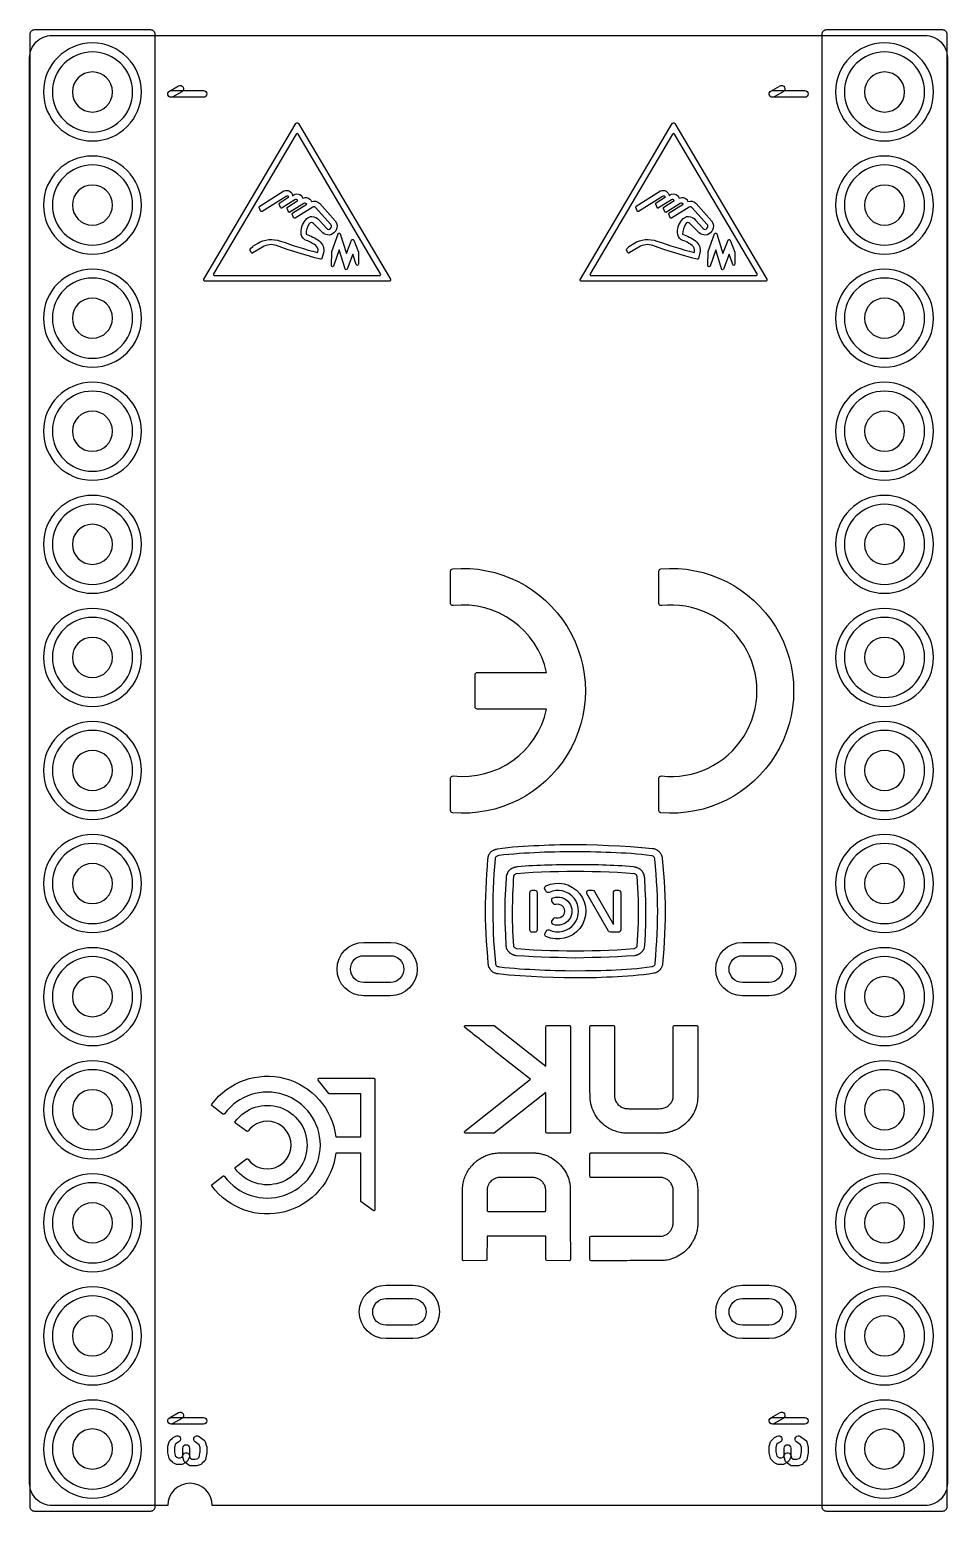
# Model space of a CAD drawing. Extents: x 0 to 20.6, y -0.1 to 33.2.
import ezdxf

# ---------------------------------------------------------------- set-up
doc = ezdxf.new("R2010")
doc.units = 0
for name, color, linetype in [('HOLE_1_4', 7, 'CONTINUOUS'), ('NC_Resist-B', 111, 'CONTINUOUS'), ('NC_Symbol-B', 140, 'CONTINUOUS'), ('OUTLINE', 7, 'CONTINUOUS')]:
    doc.layers.add(name, color=color, linetype=linetype)

msp = doc.modelspace()

# ---------------------------------------------------------------- linework, layer by layer
at = {"layer": 'HOLE_1_4'}
for points in [[(1.86, 31.75, 1), (0.96, 31.75, 1), (1.86, 31.75)], [(19.64, 31.75, 1), (18.74, 31.75, 1), (19.64, 31.75)], [(1.86, 29.21, 1), (0.96, 29.21, 1), (1.86, 29.21)], [(19.64, 29.21, 1), (18.74, 29.21, 1), (19.64, 29.21)], [(1.86, 26.67, 1), (0.96, 26.67, 1), (1.86, 26.67)], [(19.64, 26.67, 1), (18.74, 26.67, 1), (19.64, 26.67)], [(1.86, 24.13, 1), (0.96, 24.13, 1), (1.86, 24.13)], [(19.64, 24.13, 1), (18.74, 24.13, 1), (19.64, 24.13)], [(1.86, 21.59, 1), (0.96, 21.59, 1), (1.86, 21.59)], [(19.64, 21.59, 1), (18.74, 21.59, 1), (19.64, 21.59)], [(1.86, 19.05, 1), (0.96, 19.05, 1), (1.86, 19.05)], [(19.64, 19.05, 1), (18.74, 19.05, 1), (19.64, 19.05)], [(1.86, 16.51, 1), (0.96, 16.51, 1), (1.86, 16.51)], [(19.64, 16.51, 1), (18.74, 16.51, 1), (19.64, 16.51)], [(1.86, 13.97, 1), (0.96, 13.97, 1), (1.86, 13.97)], [(19.64, 13.97, 1), (18.74, 13.97, 1), (19.64, 13.97)], [(7.5, 11.75, -1), (7.5, 12.35), (8.1, 12.35, -1), (8.1, 11.75)], [(16, 11.75, -1), (16, 12.35), (16.6, 12.35, -1), (16.6, 11.75)], [(1.86, 11.43, 1), (0.96, 11.43, 1), (1.86, 11.43)], [(19.64, 11.43, 1), (18.74, 11.43, 1), (19.64, 11.43)], [(1.86, 8.89, 1), (0.96, 8.89, 1), (1.86, 8.89)], [(19.64, 8.89, 1), (18.74, 8.89, 1), (19.64, 8.89)], [(1.86, 6.35, 1), (0.96, 6.35, 1), (1.86, 6.35)], [(19.64, 6.35, 1), (18.74, 6.35, 1), (19.64, 6.35)], [(8, 4.05, -1), (8, 4.65), (8.6, 4.65, -1), (8.6, 4.05)], [(16, 4.05, -1), (16, 4.65), (16.6, 4.65, -1), (16.6, 4.05)], [(1.86, 3.81, 1), (0.96, 3.81, 1), (1.86, 3.81)], [(19.64, 3.81, 1), (18.74, 3.81, 1), (19.64, 3.81)], [(1.86, 1.27, 1), (0.96, 1.27, 1), (1.86, 1.27)], [(19.64, 1.27, 1), (18.74, 1.27, 1), (19.64, 1.27)]]:
    msp.add_lwpolyline(points, format="xyb", close=True, dxfattribs=at)
at = {"layer": 'NC_Resist-B'}
for points in [[(2.31, 31.75, 1), (0.51, 31.75, 1), (2.31, 31.75)], [(20.09, 31.75, 1), (18.29, 31.75, 1), (20.09, 31.75)], [(2.31, 29.21, 1), (0.51, 29.21, 1), (2.31, 29.21)], [(20.09, 29.21, 1), (18.29, 29.21, 1), (20.09, 29.21)], [(2.31, 26.67, 1), (0.51, 26.67, 1), (2.31, 26.67)], [(20.09, 26.67, 1), (18.29, 26.67, 1), (20.09, 26.67)], [(2.31, 24.13, 1), (0.51, 24.13, 1), (2.31, 24.13)], [(20.09, 24.13, 1), (18.29, 24.13, 1), (20.09, 24.13)], [(2.31, 21.59, 1), (0.51, 21.59, 1), (2.31, 21.59)], [(20.09, 21.59, 1), (18.29, 21.59, 1), (20.09, 21.59)], [(2.31, 19.05, 1), (0.51, 19.05, 1), (2.31, 19.05)], [(20.09, 19.05, 1), (18.29, 19.05, 1), (20.09, 19.05)], [(2.31, 16.51, 1), (0.51, 16.51, 1), (2.31, 16.51)], [(20.09, 16.51, 1), (18.29, 16.51, 1), (20.09, 16.51)], [(2.31, 13.97, 1), (0.51, 13.97, 1), (2.31, 13.97)], [(20.09, 13.97, 1), (18.29, 13.97, 1), (20.09, 13.97)], [(8.1, 12.65, -1), (8.1, 11.45), (7.5, 11.45, -1), (7.5, 12.65)], [(16.6, 12.65, -1), (16.6, 11.45), (16, 11.45, -1), (16, 12.65)], [(2.31, 11.43, 1), (0.51, 11.43, 1), (2.31, 11.43)], [(20.09, 11.43, 1), (18.29, 11.43, 1), (20.09, 11.43)], [(2.31, 8.89, 1), (0.51, 8.89, 1), (2.31, 8.89)], [(20.09, 8.89, 1), (18.29, 8.89, 1), (20.09, 8.89)], [(2.31, 6.35, 1), (0.51, 6.35, 1), (2.31, 6.35)], [(20.09, 6.35, 1), (18.29, 6.35, 1), (20.09, 6.35)], [(2.31, 3.81, 1), (0.51, 3.81, 1), (2.31, 3.81)], [(8.6, 4.95, -1), (8.6, 3.75), (8, 3.75, -1), (8, 4.95)], [(16.6, 4.95, -1), (16.6, 3.75), (16, 3.75, -1), (16, 4.95)], [(20.09, 3.81, 1), (18.29, 3.81, 1), (20.09, 3.81)], [(2.31, 1.27, 1), (0.51, 1.27, 1), (2.31, 1.27)], [(20.09, 1.27, 1), (18.29, 1.27, 1), (20.09, 1.27)]]:
    msp.add_lwpolyline(points, format="xyb", close=True, dxfattribs=at)
at = {"layer": 'NC_Symbol-B'}
for points in [[(2.81, -0.03, -0.414214), (2.71, -0.13), (0.11, -0.13, -0.414214), (0.01, -0.03), (0.01, 33.05, -0.414214), (0.11, 33.15), (2.71, 33.15, -0.414214), (2.81, 33.05)], [(20.59, -0.03, -0.414214), (20.49, -0.13), (17.89, -0.13, -0.414214), (17.79, -0.03), (17.79, 33.05, -0.414214), (17.89, 33.15), (20.49, 33.15, -0.414214), (20.59, 33.05)], [(1.41, 32.85, 1), (1.41, 30.65, 1), (1.41, 32.85)], [(19.19, 32.85, 1), (19.19, 30.65, 1), (19.19, 32.85)], [(3.34433, 31.88743, -1), (3.41793, 31.75673), (3.21038, 31.63984, -1), (3.13678, 31.77054)], [(3.17358, 31.63019, -1), (3.17358, 31.78019), (3.9, 31.78019, -1), (3.9, 31.63019)], [(16.84433, 31.88743, -1), (16.91793, 31.75673), (16.71038, 31.63984, -1), (16.63678, 31.77054)], [(16.67358, 31.63019, -1), (16.67358, 31.78019), (17.4, 31.78019, -1), (17.4, 31.63019)], [(3.909, 27.5355, -0.134122), (3.91247, 27.54821), (5.97607, 31.04371, -0.265366), (5.9976, 31.056), (6.0114, 31.056, -0.265366), (6.03293, 31.04371), (8.09653, 27.54821, -0.134122), (8.1, 27.5355), (8.1, 27.525, -0.414214), (8.075, 27.5), (3.934, 27.5, -0.414214), (3.909, 27.525)], [(12.359, 27.5355, -0.134122), (12.36247, 27.54821), (14.42607, 31.04371, -0.265366), (14.4476, 31.056), (14.4614, 31.056, -0.265366), (14.48293, 31.04371), (16.54653, 27.54821, -0.134122), (16.55, 27.5355), (16.55, 27.525, -0.414214), (16.525, 27.5), (12.384, 27.5, -0.414214), (12.359, 27.525)], [(7.85699, 27.628, 0.580624), (7.87852, 27.66571), (6.02603, 30.80361, 0.570987), (5.98297, 30.80361), (4.13048, 27.66571, 0.580624), (4.15201, 27.628)], [(16.30699, 27.628, 0.580624), (16.32852, 27.66571), (14.47603, 30.80361, 0.570987), (14.43297, 30.80361), (12.58048, 27.66571, 0.580624), (12.60201, 27.628)], [(1.41, 30.31, 1), (1.41, 28.11, 1), (1.41, 30.31)], [(19.19, 30.31, 1), (19.19, 28.11, 1), (19.19, 30.31)], [(6.56125, 28.01058, -0.409798), (6.53096, 27.99287), (6.53096, 27.99287, -0.025098), (5.53831, 28.2987), (5.53831, 28.2987, 0.227881), (5.22789, 28.26785), (5.01063, 28.13548, -0.438938), (4.97526, 28.14565), (4.94905, 28.19806, -0.317139), (4.95337, 28.22655), (5.00636, 28.28179, -0.064786), (5.01139, 28.28583), (5.11544, 28.34923, -0.226584), (5.63002, 28.40168), (5.63002, 28.40168, 0.02137), (6.46425, 28.14239), (6.47149, 28.16923, 0.287505), (6.42297, 28.30078), (6.42297, 28.30078, 0.07595), (6.18056, 28.42832), (6.18056, 28.42832, -0.073296), (6.17409, 28.43168), (6.17409, 28.43168, -0.242369), (6.09117, 28.59497), (6.09117, 28.59497, -0.199047), (6.22197, 28.90552), (6.22197, 28.90552, -0.199185), (6.33521, 28.95254), (6.33521, 28.95254, -0.01852), (6.33706, 28.95247), (6.33706, 28.95247, -0.194137), (6.49699, 28.87378), (6.66915, 28.68141, 0.484576), (6.75062, 28.68644), (6.76469, 28.70671, 0.347227), (6.76072, 28.77104), (6.41582, 29.15643, 0.365684), (6.35448, 29.16505), (5.96136, 28.91764, -0.46776), (5.92485, 28.92947), (5.89526, 29.00301, -0.362617), (5.90513, 29.0335), (6.22036, 29.23188), (6.21619, 29.23606, -0.010753), (6.21545, 29.23684), (6.21545, 29.23684, 0.362499), (6.15451, 29.24505), (5.84374, 29.04949, -0.467579), (5.80724, 29.06132), (5.77764, 29.13486, -0.362617), (5.78751, 29.16535), (6.02036, 29.31188), (6.01619, 29.31606, -0.010753), (6.01545, 29.31684), (6.01545, 29.31684, 0.362499), (5.95451, 29.32505), (5.66898, 29.14537, -0.46776), (5.63247, 29.1572), (5.60288, 29.23074, -0.362617), (5.61275, 29.26123), (5.82036, 29.39188), (5.81619, 29.39606, -0.010753), (5.81545, 29.39684), (5.81545, 29.39684, 0.362575), (5.7545, 29.40505), (5.22035, 29.06891, -0.46776), (5.18384, 29.08074), (5.15425, 29.15428, -0.362617), (5.16412, 29.18477), (5.70782, 29.52691, -0.03561), (5.71096, 29.52858), (5.71096, 29.52858, -0.519278), (5.90195, 29.41445), (5.90195, 29.41445, -0.579633), (6.13241, 29.36351), (6.13241, 29.36351, -0.454051), (6.32403, 29.29127), (6.32403, 29.29127, -0.2997), (6.5112, 29.24179), (6.8561, 28.8564, -0.347187), (6.86985, 28.63374), (6.85578, 28.61347, -0.467564), (6.58063, 28.58881), (6.37003, 28.7994, 0.481625), (6.27678, 28.78888), (6.27678, 28.78888, 0.129482), (6.2038, 28.55552), (6.2038, 28.55552, -0.080999), (6.49995, 28.40305), (6.49995, 28.40305, -0.004), (6.50027, 28.40281), (6.50027, 28.40281, -0.292551), (6.596, 28.1394), (6.596, 28.1394, -0.010818), (6.59574, 28.13835)], [(15.01125, 28.01058, -0.409798), (14.98096, 27.99287), (14.98096, 27.99287, -0.025098), (13.98831, 28.2987), (13.98831, 28.2987, 0.227881), (13.67789, 28.26785), (13.46063, 28.13548, -0.438938), (13.42526, 28.14565), (13.39905, 28.19806, -0.317139), (13.40337, 28.22655), (13.45636, 28.28179, -0.064786), (13.46139, 28.28583), (13.56544, 28.34923, -0.226584), (14.08002, 28.40168), (14.08002, 28.40168, 0.02137), (14.91425, 28.14239), (14.92149, 28.16923, 0.287505), (14.87297, 28.30078), (14.87297, 28.30078, 0.07595), (14.63056, 28.42832), (14.63056, 28.42832, -0.073296), (14.62409, 28.43168), (14.62409, 28.43168, -0.242369), (14.54117, 28.59497), (14.54117, 28.59497, -0.199047), (14.67197, 28.90552), (14.67197, 28.90552, -0.199185), (14.78521, 28.95254), (14.78521, 28.95254, -0.01852), (14.78706, 28.95247), (14.78706, 28.95247, -0.194137), (14.94699, 28.87378), (15.11915, 28.68141, 0.484576), (15.20062, 28.68644), (15.21469, 28.70671, 0.347227), (15.21072, 28.77104), (14.86582, 29.15643, 0.365684), (14.80448, 29.16505), (14.41136, 28.91764, -0.46776), (14.37485, 28.92947), (14.34526, 29.00301, -0.362617), (14.35513, 29.0335), (14.67036, 29.23188), (14.66619, 29.23606, -0.010753), (14.66545, 29.23684), (14.66545, 29.23684, 0.362499), (14.60451, 29.24505), (14.29374, 29.04949, -0.467579), (14.25724, 29.06132), (14.22764, 29.13486, -0.362617), (14.23751, 29.16535), (14.47036, 29.31188), (14.46619, 29.31606, -0.010753), (14.46545, 29.31684), (14.46545, 29.31684, 0.362499), (14.40451, 29.32505), (14.11898, 29.14537, -0.46776), (14.08247, 29.1572), (14.05288, 29.23074, -0.362617), (14.06275, 29.26123), (14.27036, 29.39188), (14.26619, 29.39606, -0.010753), (14.26545, 29.39684), (14.26545, 29.39684, 0.362575), (14.2045, 29.40505), (13.67035, 29.06891, -0.46776), (13.63384, 29.08074), (13.60425, 29.15428, -0.362617), (13.61412, 29.18477), (14.15782, 29.52691, -0.03561), (14.16096, 29.52858), (14.16096, 29.52858, -0.519278), (14.35195, 29.41445), (14.35195, 29.41445, -0.579633), (14.58241, 29.36351), (14.58241, 29.36351, -0.454051), (14.77403, 29.29127), (14.77403, 29.29127, -0.2997), (14.9612, 29.24179), (15.3061, 28.8564, -0.347187), (15.31985, 28.63374), (15.30578, 28.61347, -0.467564), (15.03063, 28.58881), (14.82003, 28.7994, 0.481625), (14.72678, 28.78888), (14.72678, 28.78888, 0.129482), (14.6538, 28.55552), (14.6538, 28.55552, -0.080999), (14.94995, 28.40305), (14.94995, 28.40305, -0.004), (14.95027, 28.40281), (14.95027, 28.40281, -0.292551), (15.046, 28.1394), (15.046, 28.1394, -0.010818), (15.04574, 28.13835)], [(6.78108, 28.15972, -0.081621), (6.78257, 28.16769), (6.92598, 28.56418, -0.717746), (6.97334, 28.56316), (7.11117, 28.12383), (7.22767, 28.42341, -0.6861), (7.27432, 28.42327), (7.37952, 28.14814, -0.091573), (7.38117, 28.13921), (7.38117, 27.8804, -0.844277), (7.33258, 27.87211), (7.25117, 28.10383), (7.12721, 27.77328, -0.718016), (7.07986, 27.77487), (6.95117, 28.20383), (6.82306, 27.84084, -0.852465), (6.77449, 27.84969)], [(15.23108, 28.15972, -0.081621), (15.23257, 28.16769), (15.37598, 28.56418, -0.717746), (15.42334, 28.56316), (15.56117, 28.12383), (15.67767, 28.42341, -0.6861), (15.72432, 28.42327), (15.82952, 28.14814, -0.091573), (15.83117, 28.13921), (15.83117, 27.8804, -0.844277), (15.78258, 27.87211), (15.70117, 28.10383), (15.57721, 27.77328, -0.718016), (15.52986, 27.77487), (15.40117, 28.20383), (15.27306, 27.84084, -0.852465), (15.22449, 27.84969)], [(1.41, 27.77, 1), (1.41, 25.57, 1), (1.41, 27.77)], [(19.19, 27.77, 1), (19.19, 25.57, 1), (19.19, 27.77)], [(1.41, 25.23, 1), (1.41, 23.03, 1), (1.41, 25.23)], [(19.19, 25.23, 1), (19.19, 23.03, 1), (19.19, 25.23)], [(1.41, 22.69, 1), (1.41, 20.49, 1), (1.41, 22.69)], [(19.19, 22.69, 1), (19.19, 20.49, 1), (19.19, 22.69)], [(9.45003, 20.99069, -0.389931), (9.49586, 21.04051), (9.49586, 21.04051, -1.087114), (9.49584, 15.55972), (9.49584, 15.55972, -0.389931), (9.45001, 15.60954), (9.45001, 16.33799, -0.448062), (9.50571, 16.38766), (9.50571, 16.38766, 0.384705), (11.60528, 17.88761), (10.05, 17.88762, -0.414214), (10, 17.93762), (10, 18.66259, -0.414214), (10.05, 18.71259), (11.60529, 18.71259, 0.384723), (9.50562, 20.21255), (9.50562, 20.21255, -0.448122), (9.44992, 20.26223)], [(14.12495, 20.99068, -0.389931), (14.17078, 21.0405), (14.17078, 21.0405, -1.087138), (14.17078, 15.55972), (14.17078, 15.55972, -0.389931), (14.12495, 15.60954), (14.12495, 16.33799, -0.448122), (14.18065, 16.38767), (14.18065, 16.38767, 1.121262), (14.18065, 20.21255), (14.18065, 20.21255, -0.448122), (14.12495, 20.26223)], [(1.41, 20.15, 1), (1.41, 17.95, 1), (1.41, 20.15)], [(19.19, 20.15, 1), (19.19, 17.95, 1), (19.19, 20.15)], [(1.41, 17.61, 1), (1.41, 15.41, 1), (1.41, 17.61)], [(19.19, 17.61, 1), (19.19, 15.41, 1), (19.19, 17.61)], [(1.41, 15.07, 1), (1.41, 12.87, 1), (1.41, 15.07)], [(19.19, 15.07, 1), (19.19, 12.87, 1), (19.19, 15.07)], [(10.23901, 13.68682, -0.003501), (10.23903, 13.68752), (10.24491, 13.85522, -0.003403), (10.24494, 13.8559), (10.25311, 14.02349, -0.003004), (10.25314, 14.02409), (10.26334, 14.19167, -0.002003), (10.26336, 14.19207), (10.2749, 14.35974, -0.000906), (10.27492, 14.35992), (10.287, 14.5265, -0.011201), (10.28721, 14.52873), (10.28944, 14.54769, -0.021176), (10.29011, 14.55187), (10.2938, 14.56987, -0.020928), (10.29481, 14.57393), (10.29995, 14.59142, -0.022497), (10.30142, 14.59567), (10.30805, 14.61246, -0.022974), (10.30993, 14.61665), (10.31785, 14.63234, -0.025096), (10.32033, 14.6367), (10.32962, 14.65126, -0.026896), (10.33275, 14.65563), (10.34329, 14.66878, -0.026826), (10.34686, 14.67278), (10.35881, 14.68479, -0.025929), (10.36265, 14.68827), (10.37593, 14.6991, -0.024435), (10.37986, 14.702), (10.39453, 14.71176, -0.022933), (10.39846, 14.71412), (10.41403, 14.72253, -0.021163), (10.41783, 14.72439), (10.43444, 14.73162, -0.019274), (10.43803, 14.73302), (10.45564, 14.73912, -0.017165), (10.45892, 14.74013), (10.47722, 14.74509, -0.015733), (10.48028, 14.74582), (10.49928, 14.7497, -0.012448), (10.50173, 14.75014), (10.61487, 14.76744, -0.008677), (10.61659, 14.76767), (10.73199, 14.78124, -0.005936), (10.73317, 14.78137), (10.84845, 14.79215, -0.003513), (10.84915, 14.79221), (10.96539, 14.80142, -0.002309), (10.96585, 14.80146), (11.08162, 14.80957, -0.002003), (11.08202, 14.80959), (11.19826, 14.81679, -0.001803), (11.19862, 14.81681), (11.31512, 14.82317, -0.001703), (11.31546, 14.82319), (11.43258, 14.82879, -0.001503), (11.43288, 14.82881), (11.5484, 14.83362, -0.001301), (11.54866, 14.83363), (11.66519, 14.83789, -0.0013), (11.66545, 14.83789), (11.782, 14.84155, -0.0011), (11.78222, 14.84155), (11.89884, 14.84468, -0.0013), (11.8991, 14.84468), (12.01568, 14.84722, -0.0015), (12.01598, 14.84722), (12.13252, 14.84905, -0.0019), (12.1329, 14.84905), (12.2494, 14.84998, -0.0049), (12.25038, 14.84997), (12.49682, 14.84708, -0.004902), (12.4978, 14.84705), (12.74601, 14.83927, -0.002802), (12.74657, 14.83925), (12.99417, 14.82872, -0.002202), (12.99461, 14.8287), (13.24225, 14.81594, -0.002704), (13.24279, 14.81591), (13.49021, 14.80052, -0.003409), (13.49089, 14.80047), (13.73788, 14.7817, -0.004215), (13.73872, 14.78163), (13.98364, 14.75885, -0.015067), (13.98663, 14.75848), (14.00478, 14.75568, -0.023793), (14.00944, 14.75473), (14.02617, 14.75049, -0.024214), (14.0308, 14.74908), (14.04721, 14.74319, -0.02371), (14.05159, 14.74138), (14.0673, 14.73399, -0.024529), (14.07163, 14.73169), (14.08655, 14.7228, -0.023644), (14.09049, 14.72019), (14.10456, 14.70989, -0.023197), (14.10817, 14.70698), (14.12135, 14.69531, -0.022146), (14.12453, 14.69223), (14.13689, 14.67917, -0.021562), (14.13971, 14.67591), (14.15096, 14.66176, -0.021092), (14.15344, 14.65835), (14.16362, 14.64306, -0.021164), (14.16581, 14.63944), (14.17461, 14.62343, -0.02132), (14.1765, 14.61961), (14.18389, 14.60295, -0.022351), (14.18552, 14.59879), (14.1913, 14.58184, -0.022972), (14.19258, 14.57743), (14.19666, 14.5605, -0.024599), (14.19758, 14.55567), (14.20011, 14.5375, -0.012884), (14.2004, 14.53494), (14.21507, 14.36662, -0.001703), (14.21509, 14.36628), (14.22869, 14.19693, -0.002209), (14.22873, 14.19649), (14.24083, 14.02707, -0.002807), (14.24087, 14.02651), (14.25104, 13.85707, -0.003506), (14.25108, 13.85637), (14.25888, 13.68697, -0.004103), (14.25891, 13.68615), (14.26391, 13.51682, -0.0048), (14.26392, 13.51586), (14.26569, 13.34658, -0.0044), (14.26569, 13.3457), (14.26446, 13.17709, -0.0037), (14.26445, 13.17635), (14.26074, 13.00762, -0.003801), (14.26072, 13.00686), (14.25443, 12.83823, -0.003903), (14.2544, 12.83745), (14.2455, 12.66922, -0.003406), (14.24546, 12.66854), (14.2342, 12.49985, -0.002508), (14.23416, 12.49935), (14.22117, 12.33057, -0.001503), (14.22115, 12.33027), (14.2073, 12.16325, -0.014994), (14.20697, 12.16027), (14.20475, 12.14484, -0.02673), (14.20371, 12.1396), (14.20005, 12.12524, -0.02456), (14.1986, 12.12055), (14.19344, 12.10632, -0.023236), (14.19166, 12.10203), (14.18502, 12.08795, -0.021166), (14.18306, 12.0842), (14.17514, 12.07053, -0.02094), (14.17289, 12.067), (14.16388, 12.05408, -0.020098), (14.16145, 12.05088), (14.15114, 12.03837, -0.018671), (14.14866, 12.03558), (14.13738, 12.02381, -0.017646), (14.13485, 12.02135), (14.12251, 12.0102, -0.016964), (14.11992, 12.00801), (14.10682, 11.9977, -0.017607), (14.10398, 11.99562), (14.09037, 11.98637, -0.019098), (14.08713, 11.98435), (14.07305, 11.97628, -0.021635), (14.06921, 11.97429), (14.05516, 11.96778, -0.023178), (14.05087, 11.96603), (14.0368, 11.96109, -0.027108), (14.0316, 11.95957), (14.01669, 11.95609, -0.018648), (14.01303, 11.95538), (13.89931, 11.93769, -0.007475), (13.89783, 11.93748), (13.78119, 11.9229, -0.005439), (13.78011, 11.92277), (13.66376, 11.91081, -0.003617), (13.66304, 11.91074), (13.54616, 11.90043, -0.002807), (13.5456, 11.90039), (13.4282, 11.89135, -0.002408), (13.42772, 11.89131), (13.31119, 11.88346, -0.002102), (13.31077, 11.88344), (13.193, 11.87648, -0.001803), (13.19264, 11.87646), (13.07479, 11.87034, -0.001703), (13.07445, 11.87032), (12.95726, 11.86503, -0.001603), (12.95694, 11.86501), (12.83933, 11.86045, -0.001703), (12.83899, 11.86043), (12.72137, 11.8567, -0.001701), (12.72103, 11.85669), (12.60339, 11.85375, -0.0018), (12.60303, 11.85375), (12.4854, 11.85164, -0.0018), (12.48504, 11.85164), (12.3674, 11.8504, -0.0018), (12.36704, 11.8504), (12.24939, 11.85001, -0.0032), (12.24875, 11.85001), (12.0008, 11.85239, -0.0041), (11.99998, 11.8524), (11.75226, 11.85883, -0.003402), (11.75158, 11.85885), (11.50361, 11.86869, -0.002802), (11.50305, 11.86871), (11.25549, 11.88129, -0.002804), (11.25493, 11.88132), (11.00736, 11.89668, -0.003609), (11.00664, 11.89673), (10.76021, 11.91555, -0.006075), (10.759, 11.91566), (10.51355, 11.94042, -0.014931), (10.51059, 11.94081), (10.49177, 11.94385, -0.020778), (10.4877, 11.94468), (10.46999, 11.94908, -0.022017), (10.46577, 11.95033), (10.44869, 11.95621, -0.022815), (10.44445, 11.95789), (10.42815, 11.96522, -0.024881), (10.42372, 11.96748), (10.4084, 11.97629, -0.0248), (10.40423, 11.97897), (10.38996, 11.98919, -0.024613), (10.3861, 11.99224), (10.37279, 12.0039, -0.023776), (10.36937, 12.0072), (10.3571, 12.02021, -0.024164), (10.35396, 12.02388), (10.34289, 12.03815, -0.022692), (10.34028, 12.04186), (10.33038, 12.05734, -0.022524), (10.32813, 12.06124), (10.31963, 12.07762, -0.021732), (10.3178, 12.08156), (10.31069, 12.09876, -0.021553), (10.30922, 12.10281), (10.30364, 12.1205, -0.022218), (10.30249, 12.12479), (10.29858, 12.14254, -0.021884), (10.29783, 12.14685), (10.29533, 12.1661, -0.012122), (10.29507, 12.16851), (10.28152, 12.33579, -0.001503), (10.2815, 12.33609), (10.26886, 12.50455, -0.002006), (10.26883, 12.50495), (10.25756, 12.67343, -0.002604), (10.25753, 12.67395), (10.24803, 12.84244, -0.003204), (10.248, 12.84308), (10.24069, 13.01153, -0.003903), (10.24066, 13.01231), (10.23597, 13.1807, -0.0045), (10.23596, 13.1816), (10.23431, 13.34905, -0.0042), (10.23431, 13.34989), (10.23548, 13.51836, -0.0035), (10.23549, 13.51906)], [(10.67676, 13.59876, -0.006302), (10.67679, 13.60002), (10.68626, 13.84747, -0.004757), (10.68631, 13.84842), (10.70044, 14.09486, -0.011034), (10.70061, 14.09706), (10.70295, 14.12003, -0.019701), (10.7035, 14.12393), (10.70745, 14.14562, -0.02103), (10.70838, 14.14972), (10.7142, 14.17121, -0.021943), (10.71553, 14.17539), (10.72302, 14.19578, -0.023629), (10.72486, 14.20013), (10.73411, 14.21944, -0.026287), (10.73663, 14.22405), (10.74747, 14.24165, -0.028179), (10.75069, 14.24627), (10.76329, 14.26235, -0.028612), (10.76707, 14.26664), (10.7815, 14.28124, -0.027135), (10.78552, 14.28488), (10.80153, 14.2979, -0.026711), (10.80584, 14.30105), (10.82333, 14.31241, -0.025891), (10.82781, 14.315), (10.84658, 14.3246, -0.02389), (10.85093, 14.32657), (10.87101, 14.33452, -0.021294), (10.87503, 14.33592), (10.89604, 14.34224, -0.018804), (10.89968, 14.34318), (10.92186, 14.34807, -0.01699), (10.9252, 14.34869), (10.94798, 14.35212, -0.011742), (10.95031, 14.35241), (11.03492, 14.3611, -0.006628), (11.03624, 14.36122), (11.1211, 14.36767, -0.004008), (11.1219, 14.36772), (11.20868, 14.37292, -0.001803), (11.20904, 14.37294), (11.29536, 14.37749, -0.001304), (11.29562, 14.37751), (11.38203, 14.38162, -0.001101), (11.38225, 14.38163), (11.4687, 14.38539, -0.0009), (11.46888, 14.38539), (11.55539, 14.38885, -0.0009), (11.55557, 14.38885), (11.64028, 14.39194, -0.0009), (11.64046, 14.39194), (11.72884, 14.39484, -0.001), (11.72904, 14.39484), (11.81558, 14.39733, -0.0011), (11.8158, 14.39733), (11.90232, 14.39944, -0.0013), (11.90258, 14.39944), (11.98909, 14.40109, -0.0014), (11.98937, 14.40109), (12.0752, 14.40226, -0.0033), (12.07586, 14.40226), (12.42198, 14.40241, -0.0037), (12.42272, 14.4024), (12.51044, 14.40113, -0.0012), (12.51068, 14.40113), (12.59745, 14.39944, -0.0009), (12.59763, 14.39944), (12.68322, 14.39746, -0.001), (12.68342, 14.39746), (12.77131, 14.39508, -0.001), (12.77151, 14.39508), (12.8567, 14.39243, -0.001), (12.8569, 14.39243), (12.94342, 14.38938, -0.0011), (12.94364, 14.38938), (13.03011, 14.38595, -0.0011), (13.03033, 14.38595), (13.11678, 14.38214, -0.001304), (13.11704, 14.38212), (13.20348, 14.37787, -0.001105), (13.2037, 14.37785), (13.29019, 14.3732, -0.001903), (13.29057, 14.37318), (13.37676, 14.36788, -0.004008), (13.37756, 14.36783), (13.46328, 14.36119, -0.006379), (13.46455, 14.36107), (13.54851, 14.35241, -0.011593), (13.55081, 14.35212), (13.57366, 14.34868, -0.016883), (13.57698, 14.34807), (13.59909, 14.34319, -0.018549), (13.60268, 14.34226), (13.62374, 14.33594, -0.021499), (13.6278, 14.33453), (13.64784, 14.32658, -0.023733), (13.65216, 14.32462), (13.67098, 14.315, -0.025711), (13.67543, 14.31243), (13.69288, 14.30111, -0.027043), (13.69725, 14.29793), (13.7133, 14.28486, -0.026957), (13.71729, 14.28124), (13.73179, 14.26657, -0.028329), (13.73553, 14.26232), (13.74816, 14.24626, -0.0285), (13.75142, 14.24159), (13.76226, 14.224, -0.025883), (13.76474, 14.21946), (13.77398, 14.20027, -0.023964), (13.77585, 14.19586), (13.78342, 14.1753, -0.021958), (13.78476, 14.17112), (13.79056, 14.14972, -0.020167), (13.79146, 14.14579), (13.79555, 14.12383, -0.020317), (13.79613, 14.11981), (13.79849, 14.09692, -0.011541), (13.79868, 14.09462), (13.81267, 13.84747, -0.004807), (13.81272, 13.84651), (13.82197, 13.59876, -0.006002), (13.822, 13.59756), (13.8253, 13.35056, -0.0068), (13.8253, 13.3492), (13.82172, 13.09026, -0.004702), (13.82169, 13.08932), (13.81318, 12.82891, -0.004403), (13.81315, 12.82803), (13.80019, 12.57037, -0.016913), (13.79991, 12.567), (13.79778, 12.549, -0.026347), (13.79689, 12.54381), (13.79306, 12.52694, -0.026103), (13.79164, 12.52192), (13.78601, 12.50537, -0.025848), (13.7841, 12.50057), (13.7768, 12.4847, -0.025535), (13.77443, 12.48018), (13.76546, 12.465, -0.024422), (13.76278, 12.46092), (13.75232, 12.44661, -0.023376), (13.74939, 12.44297), (13.73745, 12.42948, -0.021757), (13.73443, 12.42635), (13.72127, 12.41386, -0.020813), (13.71813, 12.41113), (13.70386, 12.39968, -0.021221), (13.70044, 12.39717), (13.68522, 12.38695, -0.020881), (13.68166, 12.38477), (13.66565, 12.37587, -0.021073), (13.66189, 12.37397), (13.64504, 12.36638, -0.021486), (13.64105, 12.36479), (13.6242, 12.35888, -0.023998), (13.6196, 12.35752), (13.60253, 12.35332, -0.026338), (13.59736, 12.35233), (13.57961, 12.3499, -0.017991), (13.57603, 12.34955), (13.38825, 12.33754, -0.002907), (13.38767, 12.3375), (13.19856, 12.32764, -0.002202), (13.19812, 12.32762), (13.00819, 12.31941, -0.001803), (13.00783, 12.31939), (12.81898, 12.3126, -0.0012), (12.81874, 12.3126), (12.62915, 12.30668, -0.0008), (12.62899, 12.30668), (12.25077, 12.29616, -0.014003), (12.24797, 12.29616), (11.86835, 12.3069, -0.0007), (11.86821, 12.3069), (11.67995, 12.31278, -0.0012), (11.67971, 12.31278), (11.49015, 12.31959, -0.001703), (11.48981, 12.31961), (11.30042, 12.32774, -0.002302), (11.29996, 12.32776), (11.11081, 12.33763, -0.002804), (11.11025, 12.33766), (10.92329, 12.34952, -0.01825), (10.91966, 12.34989), (10.90166, 12.35236, -0.025719), (10.89661, 12.35332), (10.87959, 12.35747, -0.023902), (10.87501, 12.35883), (10.85788, 12.36479, -0.021216), (10.85394, 12.36636), (10.83706, 12.37395, -0.020872), (10.83333, 12.37582), (10.81735, 12.38468, -0.021173), (10.81374, 12.38689), (10.79853, 12.3971, -0.02079), (10.79518, 12.39956), (10.78087, 12.41099, -0.020917), (10.77772, 12.41374), (10.76445, 12.4263, -0.021934), (10.7614, 12.42945), (10.74944, 12.44296, -0.023486), (10.7465, 12.44662), (10.73605, 12.46092, -0.024019), (10.73341, 12.46493), (10.72443, 12.48007, -0.026387), (10.72198, 12.48474), (10.7147, 12.50062, -0.025327), (10.71282, 12.50532), (10.70719, 12.52183, -0.026529), (10.70574, 12.52693), (10.70193, 12.54378, -0.026051), (10.70104, 12.54891), (10.69888, 12.56704, -0.017117), (10.69859, 12.57045), (10.68562, 12.82891, -0.004403), (10.68559, 12.82979), (10.67711, 13.08936, -0.004702), (10.67708, 13.0903), (10.67351, 13.3492, -0.0067), (10.67351, 13.35054)], [(10.83342, 13.2381), (10.83464, 13.12634), (10.83705, 13.01455), (10.84078, 12.90279), (10.84589, 12.79111), (10.85252, 12.6795), (10.8607, 12.56802), (10.86468, 12.55451), (10.87329, 12.54262), (10.8847, 12.53231), (10.8972, 12.52347), (10.9101, 12.51633), (10.92348, 12.5113), (10.93751, 12.50879), (11.12458, 12.49535), (11.31185, 12.48453), (11.49923, 12.47597), (11.6867, 12.46955), (11.87426, 12.46505), (12.06181, 12.46238), (12.24939, 12.46137), (12.437, 12.46223), (12.6246, 12.4648), (12.81218, 12.46922), (12.99973, 12.47564), (13.18718, 12.48428), (13.37448, 12.49528), (13.56161, 12.50879), (13.57555, 12.51133), (13.58891, 12.51638), (13.60176, 12.52352), (13.61421, 12.53236), (13.62556, 12.5427), (13.63412, 12.55456), (13.63811, 12.56802), (13.65546, 12.8283), (13.66514, 13.08903), (13.66811, 13.34989), (13.66407, 13.61179), (13.65302, 13.87351), (13.6357, 14.13487), (13.63257, 14.14676), (13.62625, 14.15768), (13.61789, 14.16738), (13.60796, 14.17562), (13.59684, 14.18212), (13.58495, 14.18664), (13.57271, 14.18892), (13.38406, 14.20399), (13.19519, 14.21585), (13.00616, 14.22504), (12.817, 14.23208), (12.62783, 14.23744), (12.43862, 14.24097), (12.24939, 14.24234), (12.06019, 14.24082), (11.87098, 14.23724), (11.6818, 14.23188), (11.49265, 14.22487), (11.3036, 14.21575), (11.11472, 14.20396), (10.9261, 14.18892), (10.91414, 14.18664), (10.90253, 14.18212), (10.89123, 14.17559), (10.88089, 14.16733), (10.8723, 14.15763), (10.86621, 14.14671), (10.86341, 14.13487, 0.019075), (10.83311, 13.34989)], [(11.58764, 13.91799, -1.57796), (11.59047, 12.78382), (11.59047, 12.78382, -0.441824), (11.56862, 12.85445), (11.60024, 12.90814, -0.383863), (11.66405, 12.92828), (11.66405, 12.92828, 1.5591), (11.66171, 13.77345), (11.66171, 13.77345, -0.386105), (11.59759, 13.79357), (11.56596, 13.84756, -0.439689), (11.58764, 13.91799)], [(11.2294, 13.76864, -0.414214), (11.2794, 13.81864), (11.34021, 13.81864, -0.414214), (11.39021, 13.76864), (11.39021, 12.92765, -0.414214), (11.34021, 12.87765), (11.2794, 12.87765, -0.414214), (11.2294, 12.92765)], [(11.75133, 13.65069, -1.412449), (11.75136, 13.05238), (11.75136, 13.05238, -0.474956), (11.72512, 13.12531), (11.75875, 13.18123, -0.337947), (11.81514, 13.20359), (11.81514, 13.20359, 1.321812), (11.81483, 13.49944), (11.81483, 13.49944, -0.340123), (11.75819, 13.52201), (11.72494, 13.57801, -0.473175), (11.75133, 13.65069)], [(12.6365, 13.81871, -0.268881), (12.6799, 13.79358), (13.1041, 13.0537), (13.1041, 13.76864, -0.414214), (13.1541, 13.81864), (13.2176, 13.81864, -0.414214), (13.2676, 13.76864), (13.2676, 12.92765, -0.414214), (13.2176, 12.87765), (13.03531, 12.87765, -0.269037), (12.99191, 12.90283), (12.51089, 13.74386, -0.575803), (12.55427, 13.81868)], [(1.41, 12.53, 1), (1.41, 10.33, 1), (1.41, 12.53)], [(19.19, 12.53, 1), (19.19, 10.33, 1), (19.19, 12.53)], [(11.60998, 8.3625, -0.413862), (11.58498, 8.38747), (11.58375, 9.28155), (10.43057, 8.36794, -0.16902), (10.41505, 8.36254), (10.06875, 8.3626, -0.000342), (9.88661, 8.36275), (9.88661, 8.36275, -0.001827), (9.78722, 8.36327), (9.78722, 8.36327, -0.000008), (9.78618, 8.36328), (9.78618, 8.36328, -0.707318), (9.77087, 8.40787), (11.24479, 9.57569), (11.23302, 9.58501, 0.00073), (11.22351, 9.59251), (10.4675, 10.18743, -0.000121), (10.17842, 10.41501), (10.17842, 10.41501, -0.000202), (9.93491, 10.60696), (9.76686, 10.73955, -0.708468), (9.78219, 10.78418), (9.78219, 10.78418, -0.000016), (9.81189, 10.78437), (9.81189, 10.78437, -0.001047), (9.92474, 10.78485), (9.92474, 10.78485, -0.000532), (10.06672, 10.785), (10.41271, 10.785, -0.168225), (10.42817, 10.77965), (11.58375, 9.87023), (11.58618, 10.75888, -0.412693), (11.61112, 10.78381), (12.11244, 10.78496, -0.414918), (12.1375, 10.75996), (12.1375, 8.3875, -0.414214), (12.1125, 8.3625)], [(13.96881, 8.36268, -0.000429), (13.78625, 8.36254), (13.78625, 8.36254, -0.00039), (13.49419, 8.36278), (13.49419, 8.36278, -0.005748), (13.39157, 8.36412), (13.39157, 8.36412, -0.016529), (13.3305, 8.36764), (13.3305, 8.36764, -0.021519), (13.275, 8.37511), (13.275, 8.37511, -0.018507), (13.2146, 8.38822), (13.2146, 8.38822, -0.018181), (13.15497, 8.40583), (13.15497, 8.40583, -0.018111), (13.09656, 8.4278), (13.09656, 8.4278, -0.018027), (13.03979, 8.45397), (13.03979, 8.45397, -0.0626), (12.86349, 8.57281), (12.86349, 8.57281, -0.063115), (12.72263, 8.73128), (12.72263, 8.73128, -0.063345), (12.62616, 8.91933), (12.62616, 8.91933, -0.063876), (12.58018, 9.12499), (12.58018, 9.12499, -0.022085), (12.57886, 9.15231), (12.57886, 9.15231, -0.000224), (12.57816, 9.34562), (12.57816, 9.34562, -0.000589), (12.57766, 9.59964), (12.57766, 9.59964, -0.000199), (12.57751, 9.96938), (12.5775, 10.76, -0.414214), (12.6025, 10.785), (13.1025, 10.785, -0.414214), (13.1275, 10.76), (13.1275, 9.9924, 0.000202), (13.12765, 9.63084), (13.12765, 9.63084, 0.000617), (13.12815, 9.3856), (13.12815, 9.3856, 0.00021), (13.12883, 9.19904), (13.12883, 9.19904, 0.026736), (13.13017, 9.17584), (13.13017, 9.17584, 0.076874), (13.15242, 9.09369), (13.15242, 9.09369, 0.072397), (13.19874, 9.02022), (13.19874, 9.02022, 0.07186), (13.26445, 8.96255), (13.26445, 8.96255, 0.073833), (13.34321, 8.92648), (13.34321, 8.92648, 0.039264), (13.38111, 8.91865), (13.38111, 8.91865, 0.024137), (13.42658, 8.91515), (13.42658, 8.91515, 0.006824), (13.50888, 8.91393), (13.50888, 8.91393, 0.000315), (13.78875, 8.91375), (13.78875, 8.91375, 0.000225), (14.02753, 8.91386), (14.02753, 8.91386, 0.002469), (14.12339, 8.91442), (14.12339, 8.91442, 0.00466), (14.17731, 8.9155), (14.17731, 8.9155, 0.042923), (14.20052, 8.91819), (14.20052, 8.91819, 0.066501), (14.2851, 8.94752), (14.2851, 8.94752, 0.073334), (14.35593, 8.99734), (14.35593, 8.99734, 0.073693), (14.40911, 9.06526), (14.40911, 9.06526, 0.067628), (14.44193, 9.14692), (14.44193, 9.14692, -0.006064), (14.44207, 9.14751), (14.44207, 9.14751, 0.058834), (14.44469, 9.16796), (14.44469, 9.16796, 0.000865), (14.44569, 9.28982), (14.44569, 9.28982, 0.001112), (14.44655, 9.49079), (14.44655, 9.49079, 0.00011), (14.44744, 9.97375), (14.44871, 10.75885, -0.413044), (14.47365, 10.78381), (14.7232, 10.78439, -0.00043), (14.86742, 10.7846), (14.86742, 10.7846, -0.002473), (14.94348, 10.78426), (14.94348, 10.78426, -0.0023), (14.94371, 10.78426), (14.94371, 10.78426, -0.000398), (14.97466, 10.78394), (14.97466, 10.78394, -0.410954), (14.99939, 10.75895), (14.99951, 10.53833, -0.000233), (14.99952, 10.27253), (14.99952, 10.27253, -0.000141), (14.9993, 9.95743), (14.9993, 9.95743, -0.000124), (14.99855, 9.35083), (14.99855, 9.35083, -0.003578), (14.99721, 9.19491), (14.99721, 9.19491, -0.014505), (14.9935, 9.11221), (14.9935, 9.11221, -0.028311), (14.98492, 9.0468), (14.98492, 9.0468, -0.061805), (14.92303, 8.85391), (14.92303, 8.85391, -0.060446), (14.81553, 8.6804), (14.81553, 8.6804, -0.060287), (14.66937, 8.53726), (14.66937, 8.53726, -0.060895), (14.49375, 8.43368), (14.49375, 8.43368, -0.020889), (14.43045, 8.40917), (14.43045, 8.40917, -0.018966), (14.36326, 8.38914), (14.36326, 8.38914, -0.018969), (14.29475, 8.37426), (14.29475, 8.37426, -0.020906), (14.22751, 8.36518), (14.22751, 8.36518, -0.020934), (14.20281, 8.36393), (14.20281, 8.36393, -0.0023), (14.20258, 8.36393), (14.20258, 8.36393, -0.000656), (14.10185, 8.36319), (14.10185, 8.36319, -0.00108), (13.96881, 8.36268)], [(1.41, 9.99, 1), (1.41, 7.79, 1), (1.41, 9.99)], [(19.19, 9.99, 1), (19.19, 7.79, 1), (19.19, 9.99)], [(4.33976, 7.39922, -0.418293), (4.37498, 7.39403), (4.37498, 7.39403, 3.058699), (4.37498, 8.79997), (4.37498, 8.79997, -0.418293), (4.33976, 8.79478), (4.09458, 8.97959, -0.410809), (4.0895, 9.01437), (4.0895, 9.01437, -0.679303), (6.87102, 8.28221), (7.43515, 8.28221), (7.43515, 9.24529), (6.73249, 9.24529, -0.231866), (6.71273, 9.25497), (6.47864, 9.55687, -0.623666), (6.4984, 9.59719), (7.725, 9.59719, -0.414214), (7.75, 9.57219), (7.75, 6.64438, -0.614753), (7.71019, 6.62424), (7.44534, 6.81898, -0.238556), (7.43515, 6.83912), (7.43515, 7.91179), (6.87102, 7.91179, -0.679303), (4.0895, 7.17963), (4.0895, 7.17963, -0.410809), (4.09458, 7.21441)], [(4.86857, 7.78544, -0.41394), (4.9035, 7.78008), (4.9035, 7.78008, 3.051717), (4.9035, 8.41392), (4.9035, 8.41392, -0.41394), (4.86857, 8.40856), (4.62099, 8.59009, -0.414293), (4.61562, 8.62504), (4.61562, 8.62504, -3.052865), (4.61562, 7.56896), (4.61562, 7.56896, -0.414293), (4.62099, 7.60391)], [(11.58498, 6.05), (10.26752, 6.05), (10.26631, 5.52613, -0.41281), (10.24137, 5.50119), (9.74006, 5.50004, -0.414918), (9.715, 5.52504), (9.715, 6.30588, -0.000219), (9.71515, 6.65465), (9.71515, 6.65465, -0.000533), (9.71565, 6.91174), (9.71565, 6.91174, -0.00019), (9.71634, 7.11518), (9.71634, 7.11518, -0.018572), (9.71752, 7.14401), (9.71752, 7.14401, -0.037998), (9.73776, 7.27435), (9.73776, 7.27435, -0.039718), (9.77732, 7.39813), (9.77732, 7.39813, -0.039714), (9.83597, 7.51412), (9.83597, 7.51412, -0.037961), (9.913, 7.62125), (9.913, 7.62125, -0.017628), (9.93588, 7.64658), (9.93588, 7.64658, -0.006845), (9.96922, 7.68005), (9.96922, 7.68005, -0.006784), (10.00325, 7.71239), (10.00325, 7.71239, -0.019227), (10.02813, 7.73369), (10.02813, 7.73369, -0.012481), (10.06894, 7.76437), (10.06894, 7.76437, -0.014862), (10.10896, 7.79117), (10.10896, 7.79117, -0.01495), (10.15029, 7.8154), (10.15029, 7.8154, -0.012927), (10.19504, 7.83839), (10.19504, 7.83839, -0.014976), (10.24311, 7.85979), (10.24311, 7.85979, -0.015773), (10.29155, 7.87787), (10.29155, 7.87787, -0.015829), (10.34088, 7.89281), (10.34088, 7.89281, -0.015314), (10.39161, 7.90478), (10.39161, 7.90478, -0.018332), (10.45214, 7.91483), (10.45214, 7.91483, -0.024017), (10.50802, 7.9193), (10.50802, 7.9193, -0.007379), (10.5982, 7.92084), (10.5982, 7.92084, -0.000323), (10.9125, 7.92136), (10.9125, 7.92136, -0.000193), (11.07559, 7.92146), (11.07559, 7.92146, -0.000313), (11.21434, 7.9214), (11.21434, 7.9214, -0.00004), (11.33798, 7.92127), (11.33798, 7.92127, -0.024372), (11.345, 7.92092), (11.345, 7.92092, -0.000087), (11.35001, 7.92042), (11.35001, 7.92042, -0.000016), (11.35926, 7.9195), (11.35926, 7.9195, -0.000017), (11.37008, 7.91842), (11.37008, 7.91842, -0.000016), (11.38125, 7.91731), (11.38125, 7.91731, -0.027655), (11.46325, 7.90453), (11.46325, 7.90453, -0.024399), (11.54691, 7.8824), (11.54691, 7.8824, -0.024259), (11.62855, 7.85205), (11.62855, 7.85205, -0.026427), (11.70449, 7.81468), (11.70449, 7.81468, -0.053353), (11.85439, 7.7084), (11.85439, 7.7084, -0.0542), (11.97752, 7.57332), (11.97752, 7.57332, -0.054474), (12.06825, 7.4156), (12.06825, 7.4156, -0.054949), (12.12245, 7.24247), (12.12245, 7.24247, -0.029595), (12.13107, 7.17871), (12.13107, 7.17871, -0.014884), (12.13476, 7.09756), (12.13476, 7.09756, -0.003578), (12.13608, 6.94357), (12.13608, 6.94357, -0.000118), (12.1368, 6.32936), (12.13756, 5.52506, -0.415152), (12.1125, 5.50004), (11.61113, 5.50119, -0.41281), (11.58619, 5.52613)], [(14.2175, 7.92081, -0.011368), (14.24194, 7.91846), (14.24194, 7.91846, -0.00604), (14.2721, 7.91451), (14.2721, 7.91451, -0.006016), (14.30272, 7.90974), (14.30272, 7.90974, -0.009599), (14.32875, 7.90485), (14.32875, 7.90485, -0.075659), (14.55591, 7.82038), (14.55591, 7.82038, -0.072306), (14.75164, 7.67116), (14.75164, 7.67116, -0.071736), (14.89801, 7.47119), (14.89801, 7.47119, -0.072543), (14.98122, 7.23875), (14.98122, 7.23875, -0.017765), (14.992, 7.17337), (14.992, 7.17337, -0.023677), (14.99685, 7.11338), (14.99685, 7.11338, -0.007898), (14.9985, 7.01839), (14.9985, 7.01839, -0.000406), (14.99875, 6.71125), (14.99875, 6.71125, -0.000229), (14.99864, 6.46132), (14.99864, 6.46132, -0.002269), (14.99806, 6.35638), (14.99806, 6.35638, -0.004925), (14.99688, 6.29662), (14.99688, 6.29662, -0.023346), (14.99427, 6.2625), (14.99427, 6.2625, -0.014346), (14.98578, 6.20701), (14.98578, 6.20701, -0.014549), (14.97416, 6.15237), (14.97416, 6.15237, -0.014764), (14.95958, 6.09931), (14.95958, 6.09931, -0.015947), (14.94222, 6.04855), (14.94222, 6.04855, -0.016545), (14.92794, 6.01425), (14.92794, 6.01425, -0.008262), (14.90773, 5.97178), (14.90773, 5.97178, -0.008262), (14.88613, 5.93001), (14.88613, 5.93001, -0.016563), (14.86745, 5.89791), (14.86745, 5.89791, -0.051234), (14.75994, 5.76006), (14.75994, 5.76006, -0.050771), (14.62635, 5.64648), (14.62635, 5.64648, -0.05118), (14.4737, 5.56292), (14.4737, 5.56292, -0.053852), (14.30982, 5.51384), (14.30982, 5.51384, -0.029003), (14.2477, 5.50601), (14.2477, 5.50601, -0.013226), (14.16593, 5.50266), (14.16593, 5.50266, -0.003275), (14.01012, 5.50142), (14.01012, 5.50142, -0.000114), (13.40437, 5.5007), (12.60252, 5.49993, -0.414448), (12.5775, 5.52493), (12.5775, 6.02747, -0.413979), (12.60248, 6.05247), (14.20125, 6.05375), (14.22551, 6.06045, 0.062852), (14.2939, 6.08897), (14.2939, 6.08897, 0.061601), (14.35358, 6.13374), (14.35358, 6.13374, 0.061363), (14.40073, 6.19187), (14.40073, 6.19187, 0.061523), (14.43232, 6.25965), (14.43232, 6.25965, 0.043291), (14.44094, 6.29702), (14.44094, 6.29702, 0.027335), (14.44476, 6.34165), (14.44476, 6.34165, 0.007395), (14.44607, 6.42299), (14.44607, 6.42299, 0.000313), (14.44625, 6.71125), (14.44625, 6.71125, 0.000299), (14.44612, 6.924), (14.44612, 6.924, 0.001802), (14.44559, 7.03458), (14.44559, 7.03458, 0.001696), (14.44476, 7.10506), (14.44476, 7.10506, 0.045119), (14.44278, 7.12375), (14.44278, 7.12375, 0.035388), (14.43123, 7.1661), (14.43123, 7.1661, 0.033238), (14.41363, 7.20734), (14.41363, 7.20734, 0.033306), (14.39076, 7.24578), (14.39076, 7.24578, 0.035959), (14.36352, 7.27982), (14.36352, 7.27982, 0.036226), (14.33956, 7.3022), (14.33956, 7.3022, 0.026356), (14.31001, 7.32358), (14.31001, 7.32358, 0.026013), (14.27781, 7.34209), (14.27781, 7.34209, 0.031668), (14.24587, 7.35583), (14.24587, 7.35583, 0.066272), (14.20263, 7.36508), (14.20263, 7.36508, 0.015466), (14.12835, 7.36859), (14.12835, 7.36859, 0.003974), (13.98017, 7.36985), (13.98017, 7.36985, 0.000128), (13.38222, 7.37), (12.6025, 7.37, -0.414214), (12.5775, 7.395), (12.5775, 7.89749, -0.414331), (12.60251, 7.92249), (13.39187, 7.92206, -0.000094), (13.70492, 7.92184), (13.70492, 7.92184, -0.000153), (13.97033, 7.92151), (14.20839, 7.92114, -0.017817), (14.2175, 7.92081)], [(1.41, 7.45, 1), (1.41, 5.25, 1), (1.41, 7.45)], [(11.56, 6.6025, 0.414214), (11.585, 6.6275), (11.585, 6.85648, 0.000324), (11.58489, 7.01946), (11.58489, 7.01946, 0.004303), (11.5843, 7.07951), (11.5843, 7.07951, 0.011697), (11.5829, 7.11292), (11.5829, 7.11292, 0.033956), (11.57983, 7.13584), (11.57983, 7.13584, 0.036319), (11.56888, 7.17485), (11.56888, 7.17485, 0.038288), (11.55255, 7.21115), (11.55255, 7.21115, 0.037453), (11.5305, 7.24523), (11.5305, 7.24523, 0.03194), (11.5025, 7.27761), (11.5025, 7.27761, 0.025471), (11.47422, 7.3036), (11.47422, 7.3036, 0.031869), (11.4454, 7.32454), (11.4454, 7.32454, 0.032422), (11.41457, 7.34138), (11.41457, 7.34138, 0.027952), (11.38029, 7.35504), (11.38029, 7.35504, 0.04512), (11.34263, 7.36398), (11.34263, 7.36398, 0.02759), (11.29712, 7.36798), (11.29712, 7.36798, 0.007665), (11.21425, 7.36942), (11.21425, 7.36942, 0.000344), (10.92845, 7.36978), (10.92845, 7.36978, 0.000269), (10.70552, 7.36978), (10.70552, 7.36978, 0.002084), (10.60133, 7.3693), (10.60133, 7.3693, 0.002969), (10.53914, 7.36838), (10.53914, 7.36838, 0.038002), (10.51596, 7.36613), (10.51596, 7.36613, 0.048271), (10.4613, 7.35105), (10.4613, 7.35105, 0.04568), (10.40946, 7.32557), (10.40946, 7.32557, 0.045724), (10.36315, 7.29112), (10.36315, 7.29112, 0.048558), (10.32489, 7.24945), (10.32489, 7.24945, 0.028859), (10.31046, 7.2278), (10.31046, 7.2278, 0.018897), (10.29627, 7.20137), (10.29627, 7.20137, 0.018852), (10.28406, 7.17382), (10.28406, 7.17382, 0.02779), (10.27565, 7.14875), (10.26966, 7.12696, 0.066494), (10.26877, 7.1204), (10.26744, 6.62757, 0.415035), (10.29244, 6.6025)], [(19.19, 7.45, 1), (19.19, 5.25, 1), (19.19, 7.45)], [(1.41, 4.91, 1), (1.41, 2.71, 1), (1.41, 4.91)], [(19.19, 4.91, 1), (19.19, 2.71, 1), (19.19, 4.91)], [(1.41, 2.37, 1), (1.41, 0.17, 1), (1.41, 2.37)], [(19.19, 2.37, 1), (19.19, 0.17, 1), (19.19, 2.37)], [(3.34433, 2.08743, -1), (3.41793, 1.95673), (3.21038, 1.83984, -1), (3.13678, 1.97054)], [(16.84433, 2.08743, -1), (16.91793, 1.95673), (16.71038, 1.83984, -1), (16.63678, 1.97054)], [(3.17358, 1.83019, -1), (3.17358, 1.98019), (3.9, 1.98019, -1), (3.9, 1.83019)], [(16.67358, 1.83019, -1), (16.67358, 1.98019), (17.4, 1.98019, -1), (17.4, 1.83019)], [(3.27891, 1.56051, -1), (3.35127, 1.42911), (3.30338, 1.40274), (3.26801, 1.36865), (3.24858, 1.30448), (3.24858, 1.20765), (3.26965, 1.12068), (3.30338, 1.08817), (3.33438, 1.0711), (3.38071, 1.0711), (3.41426, 1.08958), (3.42378, 1.09744), (3.43821, 1.12922), (3.43821, 1.29221, -1), (3.58821, 1.29221), (3.58821, 1.11299, -0.106935), (3.5815, 1.08199), (3.5532, 1.01965, -0.114077), (3.53267, 0.99282), (3.50436, 0.96944, -0.046773), (3.49278, 0.96157), (3.43618, 0.9304, -0.126514), (3.4, 0.9211), (3.31509, 0.9211, -0.126514), (3.27891, 0.9304), (3.22231, 0.96157, -0.066009), (3.20644, 0.97327), (3.14984, 1.02782, -0.142473), (3.129, 1.06416), (3.10069, 1.18104, -0.059495), (3.09858, 1.1987), (3.09858, 1.31558, -0.073621), (3.1018, 1.33731), (3.13011, 1.43082, -0.128149), (3.14984, 1.46309), (3.20644, 1.51764, -0.066009), (3.22231, 1.52934)], [(3.43996, 1.09687, -1), (3.58646, 1.12911), (3.59925, 1.071), (3.64156, 1.03994), (3.71686, 1.03994), (3.77442, 1.06107), (3.80251, 1.08813), (3.825, 1.2058), (3.825, 1.30448), (3.80698, 1.36402), (3.71322, 1.43502, -1), (3.80376, 1.5546), (3.91697, 1.46888, -0.158522), (3.94348, 1.43081), (3.97178, 1.3373, -0.073588), (3.975, 1.31558), (3.975, 1.1987, -0.047247), (3.97367, 1.18462), (3.94537, 1.03657, -0.155011), (3.92374, 0.99664), (3.86713, 0.94209, -0.104149), (3.84093, 0.92569), (3.75603, 0.89453, -0.088162), (3.73019, 0.88994), (3.61698, 0.88994, -0.159638), (3.5726, 0.90448), (3.4877, 0.96681, -0.182225), (3.45883, 1.01115)], [(16.77891, 1.56051, -1), (16.85127, 1.42911), (16.80338, 1.40274), (16.76801, 1.36865), (16.74858, 1.30448), (16.74858, 1.20765), (16.76965, 1.12068), (16.80338, 1.08817), (16.83438, 1.0711), (16.88071, 1.0711), (16.91426, 1.08958), (16.92378, 1.09744), (16.93821, 1.12922), (16.93821, 1.29221, -1), (17.08821, 1.29221), (17.08821, 1.11299, -0.106935), (17.0815, 1.08199), (17.0532, 1.01965, -0.114077), (17.03267, 0.99282), (17.00436, 0.96944, -0.046773), (16.99278, 0.96157), (16.93618, 0.9304, -0.126514), (16.9, 0.9211), (16.81509, 0.9211, -0.126514), (16.77891, 0.9304), (16.72231, 0.96157, -0.066009), (16.70644, 0.97327), (16.64984, 1.02782, -0.142473), (16.629, 1.06416), (16.60069, 1.18104, -0.059495), (16.59858, 1.1987), (16.59858, 1.31558, -0.073621), (16.6018, 1.33731), (16.63011, 1.43082, -0.128149), (16.64984, 1.46309), (16.70644, 1.51764, -0.066009), (16.72231, 1.52934)], [(16.93996, 1.09687, -1), (17.08646, 1.12911), (17.09925, 1.071), (17.14156, 1.03994), (17.21686, 1.03994), (17.27442, 1.06107), (17.30251, 1.08813), (17.325, 1.2058), (17.325, 1.30448), (17.30698, 1.36402), (17.21322, 1.43502, -1), (17.30376, 1.5546), (17.41697, 1.46888, -0.158522), (17.44348, 1.43081), (17.47178, 1.3373, -0.073588), (17.475, 1.31558), (17.475, 1.1987, -0.047247), (17.47367, 1.18462), (17.44537, 1.03657, -0.155011), (17.42374, 0.99664), (17.36713, 0.94209, -0.104149), (17.34093, 0.92569), (17.25603, 0.89453, -0.088162), (17.23019, 0.88994), (17.11698, 0.88994, -0.159638), (17.0726, 0.90448), (16.9877, 0.96681, -0.182225), (16.95883, 1.01115)]]:
    msp.add_lwpolyline(points, format="xyb", close=True, dxfattribs=at)
msp.add_lwpolyline([(10.39511, 13.51788), (10.3957, 13.34989), (10.39842, 13.18357), (10.4021, 13.01725), (10.40751, 12.85098), (10.41546, 12.68481), (10.42628, 12.5188), (10.43992, 12.35296), (10.4563, 12.18743), (10.4592, 12.16706), (10.46451, 12.14699), (10.47352, 12.12954), (10.48747, 12.11679), (10.50565, 12.10882), (10.52595, 12.10407), (10.54629, 12.10102), (10.6592, 12.08725), (10.77241, 12.07628), (10.88582, 12.06711), (10.99928, 12.05895), (11.11277, 12.05159), (11.2263, 12.04491), (11.33987, 12.03886), (11.45348, 12.03335), (11.56712, 12.02842), (11.68079, 12.02413), (11.7945, 12.02053), (11.90819, 12.01763), (12.02193, 12.0155), (12.13567, 12.0142), (12.47926, 12.01473), (12.5942, 12.01605), (12.70911, 12.01804), (12.82401, 12.0207), (12.93892, 12.02418), (13.05381, 12.02848), (13.16869, 12.03371), (13.28355, 12.03996), (13.39833, 12.04737), (13.51302, 12.05614), (13.62754, 12.06637), (13.74189, 12.07823), (13.85602, 12.09187), (13.96991, 12.10744), (13.985, 12.1108), (13.9995, 12.11654), (14.01271, 12.12474), (14.02381, 12.13554), (14.03234, 12.14862), (14.03803, 12.1632), (14.0407, 12.17839), (14.05299, 12.34552), (14.0647, 12.5127), (14.07542, 12.67994), (14.08485, 12.8473), (14.09231, 13.01476), (14.09699, 13.18232), (14.098, 13.34989), (14.09544, 13.51684), (14.09046, 13.68374), (14.08327, 13.8506), (14.07413, 14.01732), (14.06326, 14.184), (14.05094, 14.35054), (14.0374, 14.51699), (14.03453, 14.53378), (14.02861, 14.54991), (14.01957, 14.56439), (14.00745, 14.5764), (13.99295, 14.58572), (13.97695, 14.59238), (13.96031, 14.59637), (13.84708, 14.61181), (13.73339, 14.62372), (13.61952, 14.63363), (13.50557, 14.64214), (13.39153, 14.64955), (13.27743, 14.65606), (13.16326, 14.6618), (13.04908, 14.66688), (12.93489, 14.6714), (12.82069, 14.67544), (12.70646, 14.67902), (12.59221, 14.68214), (12.47794, 14.68478), (12.36369, 14.68664), (12.13448, 14.68664), (12.01957, 14.68478), (11.90466, 14.68232), (11.78975, 14.6794), (11.67487, 14.67602), (11.56001, 14.67211), (11.4452, 14.66764), (11.33039, 14.66253), (11.21561, 14.65674), (11.10085, 14.65019), (10.98615, 14.6428), (10.87147, 14.63447), (10.75694, 14.62464), (10.64261, 14.6128), (10.52859, 14.59832), (10.51193, 14.59494), (10.49567, 14.58936), (10.48066, 14.58123), (10.46773, 14.57033), (10.45767, 14.55659), (10.45087, 14.54087), (10.44759, 14.52428), (10.43413, 14.35682), (10.42219, 14.18928), (10.412, 14.02159), (10.40383, 13.85377), (10.39801, 13.68585)], close=True, dxfattribs=at)
at = {"layer": 'OUTLINE'}
msp.add_lwpolyline([(0, 32.52, -0.414214), (0.5, 33.02), (20.1, 33.02, -0.414214), (20.6, 32.52), (20.6, 0.5, -0.414214), (20.1, 0), (4.1, 0, 1), (3.1, 0), (0.5, 0, -0.414214), (0, 0.5)], format="xyb", close=True, dxfattribs=at)

doc.saveas('drawing.dxf')
